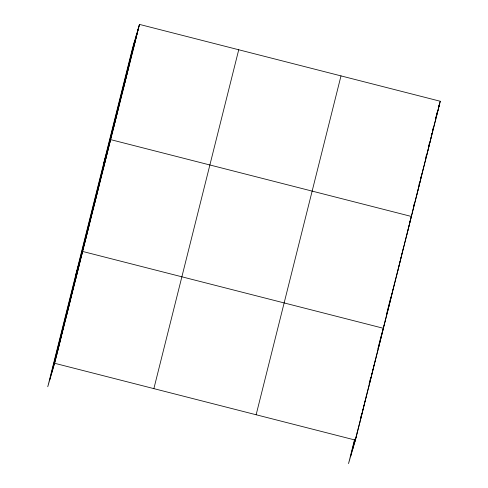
<?xml version="1.0" encoding="UTF-8"?>
<svg xmlns="http://www.w3.org/2000/svg" width="488" height="488" viewBox="0 0 488 488"><rect width="100%" height="100%" fill="white"/><g stroke="black" fill="none" stroke-linecap="round" stroke-linejoin="round"><path stroke-width="0.73" d="M49.849 379.554L134.706 40.687M52.021 372.143L136.872 33.276M54.125 364.951L138.976 26.084M139.47 24.4L132.602 47.879L47.751 386.746L54.613 363.267L139.47 24.4L440.249 101.254L355.398 440.121L348.53 463.6L354.611 439.316M153.873 388.625L238.73 49.764M256.139 414.757L340.996 75.89M350.634 456.408L354.953 439.151M352.8 448.997L355.044 440.048M360.321 418.96L360.644 417.685M360.803 417.045L361.12 415.764M369.123 383.818L369.44 382.537M369.605 381.897L370.721 377.425M377.925 348.67L379.682 341.643M379.841 341.002L380.646 337.806M386.722 313.528L387.527 310.331M387.685 309.691L388.485 306.494M388.643 305.86L390.882 296.911M413.617 206.143L414.172 203.923M418.978 184.72L419.534 182.506M420.455 178.815L421.01 176.601M425.823 157.398L426.372 155.178M428.781 145.577L429.336 143.362M431.185 135.975L431.74 133.761M432.661 130.07L433.216 127.856M435.619 118.255L436.174 116.034M436.546 114.558L437.102 112.344M354.904 441.799L404.186 244.988M404.351 244.348L412.018 213.72M412.201 212.981L417.38 192.303M429.586 143.557L417.569 191.558L418.057 189.881M137.866 30.512L138.36 28.829M136.756 34.947L137.25 33.263M135.646 39.375L136.14 37.692M134.542 43.81L135.03 42.127M133.431 48.239L133.919 46.555M132.321 52.667L132.809 50.99M131.211 57.102L131.699 55.418M130.101 61.531L130.595 59.853M128.991 65.965L129.485 64.282M127.88 70.394L128.374 68.71M126.77 74.829L127.264 73.145M125.66 79.257L126.154 77.574M124.55 83.692L125.044 82.008M123.44 88.121L123.934 86.437M122.336 92.555L122.823 90.872M121.225 96.984L121.713 95.3M120.115 101.412L120.603 99.735M119.005 105.847L119.493 104.164M117.895 110.276L118.389 108.592M116.784 114.711L117.279 113.027M115.674 119.139L116.168 117.456M114.564 123.574L115.058 121.89M113.454 128.002L113.948 126.319M112.344 132.437L112.838 130.754M111.233 136.866L111.728 135.182M103.755 163.096L110.617 139.617L411.402 216.465L410.908 218.148M109.007 145.772L109.501 144.088M107.885 150.243L108.379 148.559M106.768 154.714L107.256 153.031M105.646 159.192L106.14 157.508M104.523 163.663L105.018 161.979M103.407 168.134L103.901 166.451M102.285 172.606L102.779 170.928M101.168 177.083L101.657 175.399M100.046 181.554L100.54 179.871M98.924 186.026L99.418 184.342M97.807 190.503L98.295 188.819M96.685 194.974L97.179 193.291M95.569 199.446L96.057 197.762M94.446 203.917L94.94 202.239M93.324 208.394L93.818 206.711M92.208 212.866L92.696 211.182M91.085 217.337L91.579 215.653M89.963 221.814L90.457 220.131M88.847 226.286L89.334 224.602M87.724 230.757L88.218 229.073M86.608 235.228L87.096 233.551M85.485 239.706L85.979 238.022M84.363 244.177L84.857 242.493M83.247 248.648L83.735 246.965M75.75 274.921L82.618 251.442L383.397 328.29L382.067 332.853M81.002 257.597L81.496 255.913M79.886 262.068L80.38 260.385M78.763 266.539L79.257 264.862M77.647 271.017L78.135 269.333M76.525 275.488L77.019 273.805M75.402 279.959L75.896 278.276M74.286 284.437L74.774 282.753M73.163 288.908L73.657 287.225M72.047 293.38L72.535 291.696M70.925 297.851L71.419 296.173M69.802 302.328L70.296 300.645M68.686 306.799L69.174 305.116M67.564 311.271L68.058 309.587M66.441 315.748L66.935 314.065M65.325 320.22L65.813 318.536M64.203 324.691L64.697 323.007M63.086 329.162L63.574 327.485M61.964 333.639L62.458 331.956M60.841 338.111L61.335 336.427M59.725 342.582L60.213 340.899M58.603 347.06L59.097 345.376M57.48 351.531L57.974 349.847M56.364 356.002L56.858 354.319M55.242 360.473L55.736 358.796M438.498 107.25L439.34 104.371M440.249 101.254L429.775 142.819L430.264 141.136M438.651 107.366L439.139 105.683M437.541 111.795L438.035 110.117M436.431 116.229L436.925 114.546M435.32 120.658L435.815 118.981M434.21 125.093L434.704 123.409M433.1 129.521L433.594 127.838M431.99 133.956L432.484 132.272M430.88 138.385L431.374 136.701M428.665 147.248L429.153 145.564M427.555 151.677L428.043 149.999M426.445 156.111L426.933 154.428M425.335 160.54L425.829 158.862M424.389 164.413L424.719 163.291M423.114 169.403L423.608 167.719M422.004 173.838L422.498 172.154M420.894 178.266L421.388 176.583M419.784 182.701L420.278 181.017M418.673 187.13L419.168 185.446M416.459 195.993L416.947 194.309M415.349 200.422L415.837 198.744M414.239 204.856L414.733 203.173M413.129 209.285L413.623 207.601M412.183 213.158L412.512 212.036M409.645 222.467L410.487 219.588M409.792 222.619L410.28 220.942M408.67 227.097L409.164 225.413M407.547 231.568L408.041 229.885M406.431 236.039L406.919 234.362M405.308 240.517L405.803 238.833M404.351 244.427L404.68 243.305M403.07 249.459L403.558 247.776M401.947 253.931L402.441 252.253M400.831 258.408L401.319 256.725M399.709 262.88L400.203 261.196M398.586 267.351L399.08 265.667M397.47 271.828L397.958 270.145M396.347 276.299L396.842 274.616M395.225 280.771L395.719 279.087M394.109 285.242L394.603 283.565M392.986 289.719L393.48 288.036M391.87 294.191L392.358 292.507M390.748 298.662L391.242 296.978M389.625 303.139L390.119 301.456M388.509 307.611L388.997 305.927M387.387 312.082L387.881 310.399M386.27 316.553L386.758 314.876M385.148 321.031L385.642 319.347M384.025 325.502L384.52 323.819M380.805 337.171L381.226 335.732M381.787 334.451L382.281 332.767M380.664 338.922L381.159 337.238M379.548 343.393L380.036 341.71M378.426 347.865L378.92 346.187M377.309 352.342L377.797 350.659M376.187 356.813L376.681 355.13M375.065 361.285L375.559 359.601M373.948 365.762L374.436 364.079M372.826 370.233L373.32 368.55M371.704 374.705L372.198 373.021M370.587 379.176L371.081 377.498M369.465 383.653L369.959 381.97M368.349 388.125L368.837 386.441M367.226 392.596L367.72 390.912M366.104 397.073L366.598 395.39M364.987 401.545L365.475 399.861M363.865 406.016L364.359 404.332M362.749 410.487L363.237 408.81M361.626 414.965L362.12 413.281M360.504 419.436L360.998 417.752M359.388 423.907L359.876 422.224M358.265 428.385L358.759 426.701M357.143 432.856L357.637 431.172M356.026 437.327L356.514 435.644M54.613 363.267L355.398 440.121"/></g></svg>
